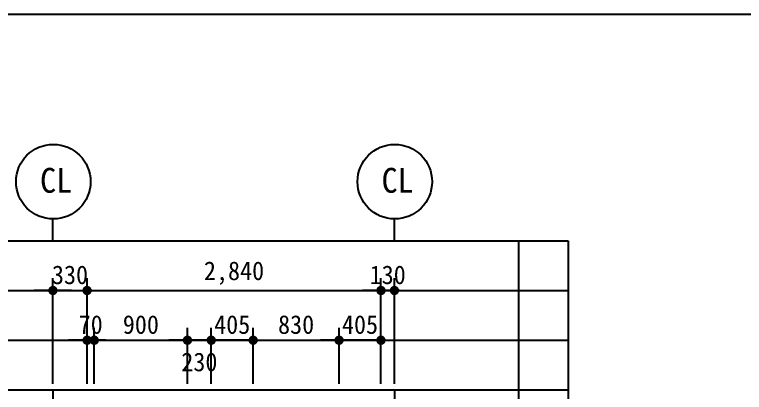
# Model space of a CAD drawing. Header units: millimetres. Extents: x -423835 to -174325, y -1379898 to -1311126.
# Drawn here: x -409078 to -402026, y -1331338 to -1327692 of the extents above; entities that cross this region are included whole.
import ezdxf
from ezdxf.enums import TextEntityAlignment as Align

# ---------------------------------------------------------------- set-up
doc = ezdxf.new("R2010")
doc.units = ezdxf.units.MM
doc.header["$LTSCALE"] = 100
doc.header["$MEASUREMENT"] = 0
doc.header["$PDSIZE"] = -10
doc.layers.get('0').update_dxf_attribs({"linetype": 'CONTINUOUS'})
doc.layers.get('Defpoints').update_dxf_attribs({"color": 153, "linetype": 'CONTINUOUS'})
doc.layers.add('A-AXIS-BUBL', color=7, linetype='CONTINUOUS', lineweight=25)
doc.layers.add('A-XXXX-TXT2', color=3, linetype='CONTINUOUS', lineweight=25)
doc.layers.add('A-DIMS', color=7, linetype='CONTINUOUS')
doc.layers.add('AA-AXIS-LINE-1', color=1, linetype='CONTINUOUS')
doc.styles.add('HY울릉도L', font='')
doc.styles.add('돋움체', font='')
doc.styles.get('HY울릉도L').set_extended_font_data('HYwulM')
doc.styles.get('돋움체').set_extended_font_data('DotumChe')
doc.dimstyles.new('CDIM', dxfattribs={"dimtxt": 3, "dimasz": 1.5, "dimexe": 2, "dimexo": 1, "dimgap": 1, "dimtad": 1, "dimdec": 0, "dimrnd": 0.5, "dimzin": 0, "dimdsep": 32, "dimlunit": 6, "dimtxsty": 'HY울릉도L', "dimblk1": '_CIDOT', "dimblk2": '_CIDOT', "dimsah": 1, "dimcen": 5.5, "dimclrd": 2, "dimclre": 2, "dimclrt": 7, "dimadec": 0, "dimazin": 0, "dimtfac": 1, "dimtdec": 0, "dimtix": 1, "dimtmove": 2, "dimatfit": 1, "dimldrblk": '_CIDOT', "dimfxl": 1, "dimtolj": 1, "dimtzin": 0, "dimlwd": -1, "dimarcsym": 0})

# ---------------------------------------------------------------- blocks, each defined once
blk = doc.blocks.new('_CIDOT')
at = {"color": 0, "linetype": 'ByBlock'}
blk.add_line((2, 0), (-1, 0), dxfattribs=at)
at = {"color": 0, "linetype": 'ByBlock', "const_width": 0.5}
blk.add_lwpolyline([(-0.25, 0, 1), (0.25, 0, 1)], format="xyb", close=True, dxfattribs=at)
blk = doc.blocks.new('*D40')
at = {"layer": 'A-DIMS', "lineweight": -2, "transparency": 16777216}
for p, q in [((-408377.5, -1331254.3), (-408377.5, -1330234.3)), ((-405537.5, -1331254.3), (-405537.5, -1330234.3))]:
    blk.add_line(p, q, dxfattribs=at)
at = {"layer": 'A-DIMS', "transparency": 16777216}
blk.add_line((-408287.5, -1330354.3), (-405627.5, -1330354.3), dxfattribs=at)
at = {"layer": 'Defpoints', "color": 0, "transparency": 16777216}
for p in [(-405537.5, -1330354.3), (-408377.5, -1331314.3), (-405537.5, -1331314.3)]:
    blk.add_point(p, dxfattribs=at)
at = {"layer": 'A-DIMS', "transparency": 16777216, "xscale": 90, "yscale": 90, "zscale": 90, "rotation": 180}
blk.add_blockref('_CIDOT', (-408377.5, -1330354.3), dxfattribs=at)
at = {"layer": 'A-DIMS', "transparency": 16777216, "xscale": 90, "yscale": 90, "zscale": 90}
blk.add_blockref('_CIDOT', (-405537.5, -1330354.3), dxfattribs=at)
at = {"layer": 'A-DIMS', "color": 3, "transparency": 16777216, "insert": (-406957.5, -1330187.2), "char_height": 180, "attachment_point": 5, "style": '돋움체'}
blk.add_mtext('\\A1;2,840', dxfattribs=at)
blk = doc.blocks.new('*D41')
at = {"layer": 'A-DIMS', "lineweight": -2, "transparency": 16777216}
for p, q in [((-408707.5, -1331254.4), (-408707.5, -1330234.3)), ((-408377.5, -1331254.3), (-408377.5, -1330234.3))]:
    blk.add_line(p, q, dxfattribs=at)
at = {"layer": 'A-DIMS', "transparency": 16777216}
for p, q in [((-408797.5, -1330354.3), (-408887.5, -1330354.3)), ((-408707.5, -1330354.3), (-408377.5, -1330354.3)), ((-408287.5, -1330354.3), (-408197.5, -1330354.3))]:
    blk.add_line(p, q, dxfattribs=at)
at = {"layer": 'Defpoints', "color": 0, "transparency": 16777216}
for p in [(-408377.5, -1330354.3), (-408707.5, -1331314.4), (-408377.5, -1331314.3)]:
    blk.add_point(p, dxfattribs=at)
at = {"layer": 'A-DIMS', "transparency": 16777216, "xscale": 90, "yscale": 90, "zscale": 90}
blk.add_blockref('_CIDOT', (-408707.5, -1330354.3), dxfattribs=at)
at = {"layer": 'A-DIMS', "transparency": 16777216, "xscale": 90, "yscale": 90, "zscale": 90, "rotation": 180}
blk.add_blockref('_CIDOT', (-408377.5, -1330354.3), dxfattribs=at)
at = {"layer": 'A-DIMS', "color": 3, "transparency": 16777216, "insert": (-408542.5, -1330204.2), "char_height": 180, "attachment_point": 5, "style": '돋움체'}
blk.add_mtext('\\A1;330', dxfattribs=at)
blk = doc.blocks.new('*D42')
at = {"layer": 'A-DIMS', "lineweight": -2, "transparency": 16777216}
for p, q in [((-405537.5, -1331254.3), (-405537.5, -1330234.3)), ((-405407.5, -1331254.3), (-405407.5, -1330234.3))]:
    blk.add_line(p, q, dxfattribs=at)
at = {"layer": 'A-DIMS', "transparency": 16777216}
for p, q in [((-405627.5, -1330354.3), (-405717.5, -1330354.3)), ((-405537.5, -1330354.3), (-405407.5, -1330354.3)), ((-405317.5, -1330354.3), (-405227.5, -1330354.3))]:
    blk.add_line(p, q, dxfattribs=at)
at = {"layer": 'Defpoints', "color": 0, "transparency": 16777216}
for p in [(-405407.5, -1330354.3), (-405537.5, -1331314.3), (-405407.5, -1331314.3)]:
    blk.add_point(p, dxfattribs=at)
at = {"layer": 'A-DIMS', "transparency": 16777216, "xscale": 90, "yscale": 90, "zscale": 90}
blk.add_blockref('_CIDOT', (-405537.5, -1330354.3), dxfattribs=at)
at = {"layer": 'A-DIMS', "transparency": 16777216, "xscale": 90, "yscale": 90, "zscale": 90, "rotation": 180}
blk.add_blockref('_CIDOT', (-405407.5, -1330354.3), dxfattribs=at)
at = {"layer": 'A-DIMS', "color": 3, "transparency": 16777216, "insert": (-405472.5, -1330204.2), "char_height": 180, "attachment_point": 5, "style": '돋움체'}
blk.add_mtext('\\A1;130', dxfattribs=at)
blk = doc.blocks.new('*D239')
at = {"layer": 'A-DIMS', "lineweight": -2, "transparency": 16777216}
for p, q in [((-408307.5, -1331254.3), (-408307.5, -1330714.3)), ((-407407.5, -1331254.3), (-407407.5, -1330714.3))]:
    blk.add_line(p, q, dxfattribs=at)
at = {"layer": 'A-DIMS', "transparency": 16777216}
blk.add_line((-408217.5, -1330834.3), (-407497.5, -1330834.3), dxfattribs=at)
at = {"layer": 'Defpoints', "color": 0, "transparency": 16777216}
for p in [(-407407.5, -1330834.3), (-408307.5, -1331314.3), (-407407.5, -1331314.3)]:
    blk.add_point(p, dxfattribs=at)
at = {"layer": 'A-DIMS', "transparency": 16777216, "xscale": 90, "yscale": 90, "zscale": 90, "rotation": 180}
blk.add_blockref('_CIDOT', (-408307.5, -1330834.3), dxfattribs=at)
at = {"layer": 'A-DIMS', "transparency": 16777216, "xscale": 90, "yscale": 90, "zscale": 90}
blk.add_blockref('_CIDOT', (-407407.5, -1330834.3), dxfattribs=at)
at = {"layer": 'A-DIMS', "color": 3, "transparency": 16777216, "insert": (-407857.5, -1330684.2), "char_height": 180, "attachment_point": 5, "style": '돋움체'}
blk.add_mtext('\\A1;900', dxfattribs=at)
blk = doc.blocks.new('*D240')
at = {"layer": 'A-DIMS', "lineweight": -2, "transparency": 16777216}
for p, q in [((-407407.5, -1331254.3), (-407407.5, -1330714.3)), ((-407177.5, -1331254.3), (-407177.5, -1330714.3))]:
    blk.add_line(p, q, dxfattribs=at)
at = {"layer": 'A-DIMS', "transparency": 16777216}
for p, q in [((-407497.5, -1330834.3), (-407587.5, -1330834.3)), ((-407407.5, -1330834.3), (-407177.5, -1330834.3)), ((-407087.5, -1330834.3), (-406997.5, -1330834.3))]:
    blk.add_line(p, q, dxfattribs=at)
at = {"layer": 'Defpoints', "color": 0, "transparency": 16777216}
for p in [(-407177.5, -1330834.3), (-407407.5, -1331314.3), (-407177.5, -1331314.3)]:
    blk.add_point(p, dxfattribs=at)
at = {"layer": 'A-DIMS', "transparency": 16777216, "xscale": 90, "yscale": 90, "zscale": 90}
blk.add_blockref('_CIDOT', (-407407.5, -1330834.3), dxfattribs=at)
at = {"layer": 'A-DIMS', "transparency": 16777216, "xscale": 90, "yscale": 90, "zscale": 90, "rotation": 180}
blk.add_blockref('_CIDOT', (-407177.5, -1330834.3), dxfattribs=at)
at = {"layer": 'A-DIMS', "color": 3, "transparency": 16777216, "insert": (-407292.5, -1331045.1), "char_height": 180, "attachment_point": 5, "style": '돋움체'}
blk.add_mtext('\\A1;230', dxfattribs=at)
blk = doc.blocks.new('*D241')
at = {"layer": 'A-DIMS', "lineweight": -2, "transparency": 16777216}
for p, q in [((-406772.5, -1331254.3), (-406772.5, -1330714.3)), ((-405942.5, -1331254.3), (-405942.5, -1330714.3))]:
    blk.add_line(p, q, dxfattribs=at)
at = {"layer": 'A-DIMS', "transparency": 16777216}
blk.add_line((-406682.5, -1330834.3), (-406032.5, -1330834.3), dxfattribs=at)
at = {"layer": 'Defpoints', "color": 0, "transparency": 16777216}
for p in [(-405942.5, -1330834.3), (-406772.5, -1331314.3), (-405942.5, -1331314.3)]:
    blk.add_point(p, dxfattribs=at)
at = {"layer": 'A-DIMS', "transparency": 16777216, "xscale": 90, "yscale": 90, "zscale": 90, "rotation": 180}
blk.add_blockref('_CIDOT', (-406772.5, -1330834.3), dxfattribs=at)
at = {"layer": 'A-DIMS', "transparency": 16777216, "xscale": 90, "yscale": 90, "zscale": 90}
blk.add_blockref('_CIDOT', (-405942.5, -1330834.3), dxfattribs=at)
at = {"layer": 'A-DIMS', "color": 3, "transparency": 16777216, "insert": (-406357.5, -1330684.2), "char_height": 180, "attachment_point": 5, "style": '돋움체'}
blk.add_mtext('\\A1;830', dxfattribs=at)
blk = doc.blocks.new('*D322')
at = {"layer": 'A-DIMS', "lineweight": -2, "transparency": 16777216}
for p, q in [((-408377.5, -1331254.3), (-408377.5, -1330714.3)), ((-408307.5, -1331254.3), (-408307.5, -1330714.3))]:
    blk.add_line(p, q, dxfattribs=at)
at = {"layer": 'A-DIMS', "transparency": 16777216}
for p, q in [((-408467.5, -1330834.3), (-408557.5, -1330834.3)), ((-408307.5, -1330834.3), (-408377.5, -1330834.3)), ((-408217.5, -1330834.3), (-408127.5, -1330834.3))]:
    blk.add_line(p, q, dxfattribs=at)
at = {"layer": 'Defpoints', "color": 0, "transparency": 16777216}
for p in [(-408377.5, -1330834.3), (-408377.5, -1331314.3), (-408307.5, -1331314.3)]:
    blk.add_point(p, dxfattribs=at)
at = {"layer": 'A-DIMS', "transparency": 16777216, "xscale": 90, "yscale": 90, "zscale": 90, "rotation": 180}
blk.add_blockref('_CIDOT', (-408307.5, -1330834.3), dxfattribs=at)
at = {"layer": 'A-DIMS', "transparency": 16777216, "xscale": 90, "yscale": 90, "zscale": 90}
blk.add_blockref('_CIDOT', (-408377.5, -1330834.3), dxfattribs=at)
at = {"layer": 'A-DIMS', "color": 3, "transparency": 16777216, "insert": (-408342.5, -1330684.2), "char_height": 180, "attachment_point": 5, "style": '돋움체'}
blk.add_mtext('\\A1;70', dxfattribs=at)
blk = doc.blocks.new('*D921')
at = {"layer": 'A-DIMS', "lineweight": -2, "transparency": 16777216}
for p, q in [((-407177.5, -1331254.3), (-407177.5, -1330714.3)), ((-406772.5, -1331254.3), (-406772.5, -1330714.3))]:
    blk.add_line(p, q, dxfattribs=at)
at = {"layer": 'A-DIMS', "transparency": 16777216}
for p, q in [((-407267.5, -1330834.3), (-407357.5, -1330834.3)), ((-406772.5, -1330834.3), (-407177.5, -1330834.3)), ((-406682.5, -1330834.3), (-406592.5, -1330834.3))]:
    blk.add_line(p, q, dxfattribs=at)
at = {"layer": 'Defpoints', "color": 0, "transparency": 16777216}
for p in [(-407177.5, -1330834.3), (-407177.5, -1331314.3), (-406772.5, -1331314.3)]:
    blk.add_point(p, dxfattribs=at)
at = {"layer": 'A-DIMS', "transparency": 16777216, "xscale": 90, "yscale": 90, "zscale": 90}
blk.add_blockref('_CIDOT', (-407177.5, -1330834.3), dxfattribs=at)
at = {"layer": 'A-DIMS', "transparency": 16777216, "xscale": 90, "yscale": 90, "zscale": 90, "rotation": 180}
blk.add_blockref('_CIDOT', (-406772.5, -1330834.3), dxfattribs=at)
at = {"layer": 'A-DIMS', "color": 3, "transparency": 16777216, "insert": (-406975, -1330684.2), "char_height": 180, "attachment_point": 5, "style": '돋움체'}
blk.add_mtext('\\A1;405', dxfattribs=at)
blk = doc.blocks.new('*D922')
at = {"layer": 'A-DIMS', "lineweight": -2, "transparency": 16777216}
for p, q in [((-405942.5, -1331254.3), (-405942.5, -1330714.3)), ((-405537.5, -1331254.3), (-405537.5, -1330714.3))]:
    blk.add_line(p, q, dxfattribs=at)
at = {"layer": 'A-DIMS', "transparency": 16777216}
for p, q in [((-406032.5, -1330834.3), (-406122.5, -1330834.3)), ((-405537.5, -1330834.3), (-405942.5, -1330834.3)), ((-405447.5, -1330834.3), (-405357.5, -1330834.3))]:
    blk.add_line(p, q, dxfattribs=at)
at = {"layer": 'Defpoints', "color": 0, "transparency": 16777216}
for p in [(-405942.5, -1330834.3), (-405942.5, -1331314.3), (-405537.5, -1331314.3)]:
    blk.add_point(p, dxfattribs=at)
at = {"layer": 'A-DIMS', "transparency": 16777216, "xscale": 90, "yscale": 90, "zscale": 90}
blk.add_blockref('_CIDOT', (-405942.5, -1330834.3), dxfattribs=at)
at = {"layer": 'A-DIMS', "transparency": 16777216, "xscale": 90, "yscale": 90, "zscale": 90, "rotation": 180}
blk.add_blockref('_CIDOT', (-405537.5, -1330834.3), dxfattribs=at)
at = {"layer": 'A-DIMS', "color": 3, "transparency": 16777216, "insert": (-405740, -1330684.2), "char_height": 180, "attachment_point": 5, "style": '돋움체'}
blk.add_mtext('\\A1;405', dxfattribs=at)

msp = doc.modelspace()

# ---------------------------------------------------------------- linework, layer by layer
at = {"color": 3, "ltscale": 2}
msp.add_line((-379750.4, -1327692.1), (-423835.4, -1327692.1), dxfattribs=at)
at = {"layer": 'A-AXIS-BUBL', "ltscale": 0.2}
for p, q in [((-408707.5, -1329874.3), (-408707.5, -1329664.3)), ((-405407.5, -1329874.3), (-405407.5, -1329664.3))]:
    msp.add_line(p, q, dxfattribs=at)
for centre in [(-408704, -1329304.3), (-405404, -1329304.3)]:
    msp.add_circle(centre, 360, dxfattribs=at)
at = {"layer": 'AA-AXIS-LINE-1'}
for p, q in [((-408707.5, -1331314.3), (-408707.5, -1334892.1)), ((-405407.5, -1331314.3), (-405407.5, -1334892.1))]:
    msp.add_line(p, q, dxfattribs=at)
at = {"layer": 'Defpoints'}
for p, q in [((-410767.5, -1329874.3), (-403727.5, -1329874.3)), ((-404207.5, -1329874.3), (-404207.5, -1334892.1)), ((-403727.5, -1329874.3), (-403727.5, -1334892.1)), ((-410767.5, -1330354.3), (-403727.5, -1330354.3)), ((-410767.5, -1330834.3), (-403727.5, -1330834.3)), ((-410767.5, -1331314.3), (-403727.5, -1331314.3))]:
    msp.add_line(p, q, dxfattribs=at)

# ---------------------------------------------------------------- texts
at = {"layer": 'A-XXXX-TXT2', "ltscale": 0.2, "style": '돋움체'}
for p in [(-408676.8, -1329291.1), (-405376.8, -1329291.1)]:
    msp.add_text('CL', height=240, dxfattribs=at).set_placement(p, align=Align.MIDDLE)

# ---------------------------------------------------------------- dimensions: what is measured, and where the dimension line sits
at = {"layer": 'A-DIMS'}
for base, p1, p2, angle, picture, middle in [((-405537.5, -1330354.3), (-408377.5, -1331314.3), (-405537.5, -1331314.3), 180, '*D40', (-406957.5, -1330187.2)), ((-408377.5, -1330354.3), (-408707.5, -1331314.4), (-408377.5, -1331314.3), 180, '*D41', (-408542.5, -1330204.2)), ((-405407.5, -1330354.3), (-405537.5, -1331314.3), (-405407.5, -1331314.3), 180, '*D42', (-405472.5, -1330204.2)), ((-408377.5, -1330834.3), (-408307.5, -1331314.3), (-408377.5, -1331314.3), 0, '*D322', (-408342.5, -1330684.2)), ((-407407.5, -1330834.3), (-408307.5, -1331314.3), (-407407.5, -1331314.3), 180, '*D239', (-407857.5, -1330684.2)), ((-407177.5, -1330834.3), (-406772.5, -1331314.3), (-407177.5, -1331314.3), 0, '*D921', (-406975, -1330684.2)), ((-405942.5, -1330834.3), (-406772.5, -1331314.3), (-405942.5, -1331314.3), 180, '*D241', (-406357.5, -1330684.2)), ((-405942.5, -1330834.3), (-405537.5, -1331314.3), (-405942.5, -1331314.3), 0, '*D922', (-405740, -1330684.2))]:
    dim = msp.add_linear_dim(base=base, p1=p1, p2=p2, angle=angle, dimstyle='CDIM', override={"dimscale": 60, "dimtxsty": '돋움체', "dimclrd": 256, "dimclre": 256, "dimclrt": 3}, dxfattribs=at)
    dim.commit()
    dim.dimension.update_dxf_attribs({"geometry": picture, "text_midpoint": middle})
dim = msp.add_linear_dim(base=(-407177.5, -1330834.3), p1=(-407407.5, -1331314.3), p2=(-407177.5, -1331314.3), angle=180, dimstyle='CDIM', override={"dimscale": 60, "dimtxsty": '돋움체', "dimclrd": 256, "dimclre": 256, "dimclrt": 3}, dxfattribs=at)
dim.commit()
dim.dimension.update_dxf_attribs({"geometry": '*D240', "text_midpoint": (-407292.5, -1331045.1), "dimtype": 160})

doc.saveas('drawing.dxf')
